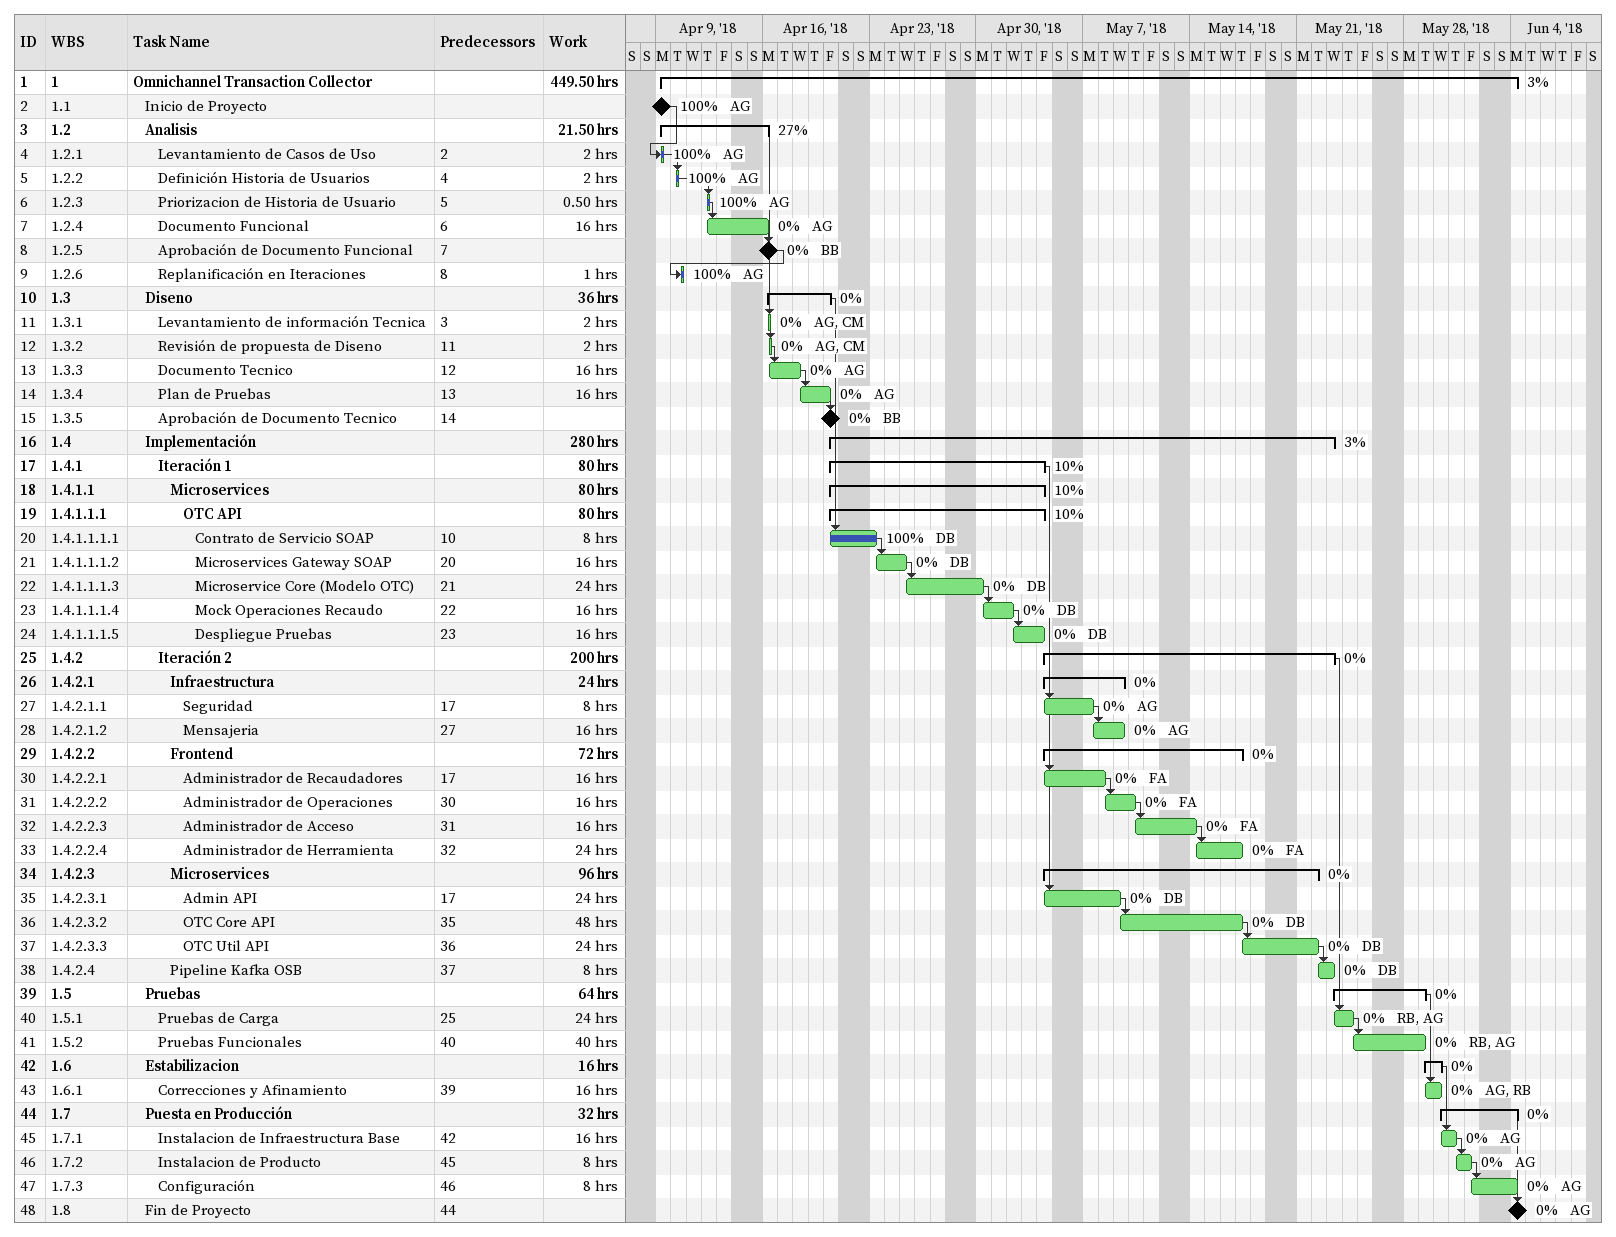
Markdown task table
| ID | WBS | Task | Start | Finish | Predecessors | Resources | % complete | Work (h) |
|---|---|---|---|---|---|---|---|---|
| 1 | 1 | **Omnichannel Transaction Collector** | 2018-04-09 | 2018-06-04 |  |  | 3 | 449.50 |
| 2 | 1.1 | Inicio de Proyecto (milestone) | 2018-04-09 | 2018-04-09 |  | AG | 100 |  |
| 3 | 1.2 | **Analisis** | 2018-04-09 | 2018-04-16 |  |  | 27 | 21.50 |
| 4 | 1.2.1 | Levantamiento de Casos de Uso | 2018-04-09 | 2018-04-09 | 2 | AG | 100 | 2 |
| 5 | 1.2.2 | Definición Historia de Usuarios | 2018-04-10 | 2018-04-10 | 4 | AG | 100 | 2 |
| 6 | 1.2.3 | Priorizacion de Historia de Usuario | 2018-04-12 | 2018-04-12 | 5 | AG | 100 | 0.50 |
| 7 | 1.2.4 | Documento Funcional | 2018-04-12 | 2018-04-16 | 6 | AG | 0 | 16 |
| 8 | 1.2.5 | Aprobación de Documento Funcional (milestone) | 2018-04-16 | 2018-04-16 | 7 | BB | 0 |  |
| 9 | 1.2.6 | Replanificación en Iteraciones | 2018-04-10 | 2018-04-10 | 8 | AG | 100 | 1 |
| 10 | 1.3 | **Diseno** | 2018-04-16 | 2018-04-20 |  |  | 0 | 36 |
| 11 | 1.3.1 | Levantamiento de información Tecnica | 2018-04-16 | 2018-04-16 | 3 | AG, CM | 0 | 2 |
| 12 | 1.3.2 | Revisión de propuesta de Diseno | 2018-04-16 | 2018-04-16 | 11 | AG, CM | 0 | 2 |
| 13 | 1.3.3 | Documento Tecnico | 2018-04-16 | 2018-04-18 | 12 | AG | 0 | 16 |
| 14 | 1.3.4 | Plan de Pruebas | 2018-04-18 | 2018-04-20 | 13 | AG | 0 | 16 |
| 15 | 1.3.5 | Aprobación de Documento Tecnico (milestone) | 2018-04-20 | 2018-04-20 | 14 | BB | 0 |  |
| 16 | 1.4 | **Implementación** | 2018-04-20 | 2018-05-23 |  |  | 3 | 280 |
| 17 | 1.4.1 | **Iteración 1** | 2018-04-20 | 2018-05-04 |  |  | 10 | 80 |
| 18 | 1.4.1.1 | **Microservices** | 2018-04-20 | 2018-05-04 |  |  | 10 | 80 |
| 19 | 1.4.1.1.1 | **OTC API** | 2018-04-20 | 2018-05-04 |  |  | 10 | 80 |
| 20 | 1.4.1.1.1.1 | Contrato de Servicio SOAP | 2018-04-20 | 2018-04-23 | 10 | DB | 100 | 8 |
| 21 | 1.4.1.1.1.2 | Microservices Gateway SOAP | 2018-04-23 | 2018-04-25 | 20 | DB | 0 | 16 |
| 22 | 1.4.1.1.1.3 | Microservice Core (Modelo OTC) | 2018-04-25 | 2018-04-30 | 21 | DB | 0 | 24 |
| 23 | 1.4.1.1.1.4 | Mock Operaciones Recaudo | 2018-04-30 | 2018-05-02 | 22 | DB | 0 | 16 |
| 24 | 1.4.1.1.1.5 | Despliegue Pruebas | 2018-05-02 | 2018-05-04 | 23 | DB | 0 | 16 |
| 25 | 1.4.2 | **Iteración 2** | 2018-05-04 | 2018-05-23 |  |  | 0 | 200 |
| 26 | 1.4.2.1 | **Infraestructura** | 2018-05-04 | 2018-05-09 |  |  | 0 | 24 |
| 27 | 1.4.2.1.1 | Seguridad | 2018-05-04 | 2018-05-07 | 17 | AG | 0 | 8 |
| 28 | 1.4.2.1.2 | Mensajeria | 2018-05-07 | 2018-05-09 | 27 | AG | 0 | 16 |
| 29 | 1.4.2.2 | **Frontend** | 2018-05-04 | 2018-05-17 |  |  | 0 | 72 |
| 30 | 1.4.2.2.1 | Administrador de Recaudadores | 2018-05-04 | 2018-05-08 | 17 | FA | 0 | 16 |
| 31 | 1.4.2.2.2 | Administrador de Operaciones | 2018-05-08 | 2018-05-10 | 30 | FA | 0 | 16 |
| 32 | 1.4.2.2.3 | Administrador de Acceso | 2018-05-10 | 2018-05-14 | 31 | FA | 0 | 16 |
| 33 | 1.4.2.2.4 | Administrador de Herramienta | 2018-05-14 | 2018-05-17 | 32 | FA | 0 | 24 |
| 34 | 1.4.2.3 | **Microservices** | 2018-05-04 | 2018-05-22 |  |  | 0 | 96 |
| 35 | 1.4.2.3.1 | Admin API | 2018-05-04 | 2018-05-09 | 17 | DB | 0 | 24 |
| 36 | 1.4.2.3.2 | OTC Core API | 2018-05-09 | 2018-05-17 | 35 | DB | 0 | 48 |
| 37 | 1.4.2.3.3 | OTC Util API | 2018-05-17 | 2018-05-22 | 36 | DB | 0 | 24 |
| 38 | 1.4.2.4 | Pipeline Kafka OSB | 2018-05-22 | 2018-05-23 | 37 | DB | 0 | 8 |
| 39 | 1.5 | **Pruebas** | 2018-05-23 | 2018-05-29 |  |  | 0 | 64 |
| 40 | 1.5.1 | Pruebas de Carga | 2018-05-23 | 2018-05-24 | 25 | RB, AG | 0 | 24 |
| 41 | 1.5.2 | Pruebas Funcionales | 2018-05-24 | 2018-05-29 | 40 | RB, AG | 0 | 40 |
| 42 | 1.6 | **Estabilizacion** | 2018-05-29 | 2018-05-30 |  |  | 0 | 16 |
| 43 | 1.6.1 | Correcciones y Afinamiento | 2018-05-29 | 2018-05-30 | 39 | AG, RB | 0 | 16 |
| 44 | 1.7 | **Puesta en Producción** | 2018-05-30 | 2018-06-04 |  |  | 0 | 32 |
| 45 | 1.7.1 | Instalacion de Infraestructura Base | 2018-05-30 | 2018-05-31 | 42 | AG | 0 | 16 |
| 46 | 1.7.2 | Instalacion de Producto | 2018-05-31 | 2018-06-01 | 45 | AG | 0 | 8 |
| 47 | 1.7.3 | Configuración | 2018-06-01 | 2018-06-04 | 46 | AG | 0 | 8 |
| 48 | 1.8 | Fin de Proyecto (milestone) | 2018-06-04 | 2018-06-04 | 44 | AG | 0 |  |
